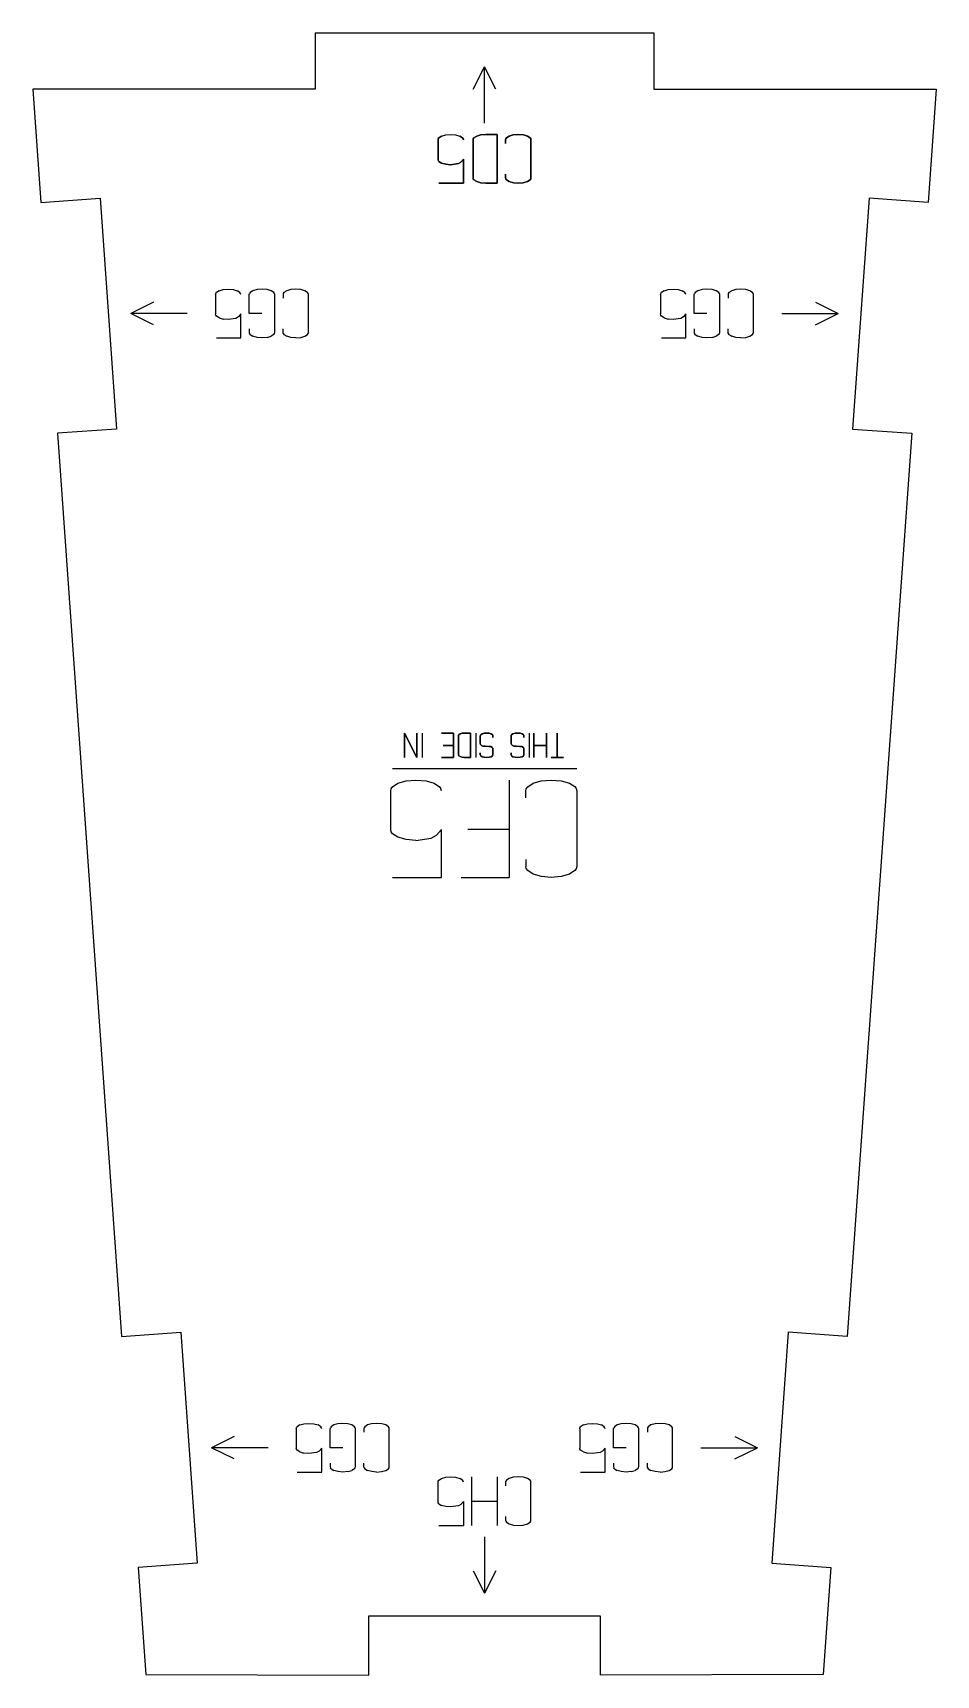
# Model space of a CAD drawing. Header units: millimetres. Extents: x 354 to 434, y -154 to -8.
import ezdxf

# ---------------------------------------------------------------- set-up
doc = ezdxf.new("R2010")
doc.units = ezdxf.units.MM
doc.layers.add('coding', color=2, linetype='Continuous')

msp = doc.modelspace()

# ---------------------------------------------------------------- linework, layer by layer
for p, q in [((378.75, -8.32), (408.75, -8.32)), ((378.75, -8.32), (378.75, -13.32)), ((408.75, -8.32), (408.75, -13.32)), ((353.75, -13.32), (354.46, -23.33)), ((378.75, -13.32), (353.75, -13.32)), ((408.75, -13.32), (433.75, -13.32)), ((433.75, -13.32), (433.03, -23.33)), ((354.46, -23.33), (359.7, -22.95)), ((359.7, -22.95), (361.15, -43.4)), ((427.8, -22.95), (426.34, -43.4)), ((433.03, -23.33), (427.8, -22.95)), ((361.15, -43.4), (355.92, -43.77)), ((426.34, -43.4), (431.58, -43.77)), ((355.92, -43.77), (361.61, -123.74)), ((431.58, -43.77), (425.88, -123.74)), ((361.61, -123.74), (366.85, -123.37)), ((366.85, -123.37), (368.31, -143.82)), ((420.64, -123.37), (419.19, -143.82)), ((425.88, -123.74), (420.64, -123.37)), ((368.31, -143.82), (363.07, -144.19)), ((419.19, -143.82), (424.42, -144.19)), ((363.07, -144.19), (363.75, -153.68)), ((424.42, -144.19), (423.75, -153.68)), ((383.5, -148.48), (404, -148.48)), ((383.5, -153.73), (383.5, -148.48)), ((404, -148.48), (404, -153.73)), ((363.75, -153.68), (383.5, -153.73)), ((423.75, -153.68), (404, -153.73))]:
    msp.add_line(p, q)
at = {"layer": 'coding'}
for p, q in [((392.75, -13.32), (393.75, -11.32)), ((393.75, -16.32), (393.75, -11.32)), ((394.75, -13.32), (393.75, -11.32)), ((389.95, -17.46), (390.31, -17.36)), ((390.31, -17.36), (390.75, -17.32)), ((390.75, -17.32), (391.19, -17.36)), ((391.19, -17.36), (391.56, -17.46)), ((393.06, -17.46), (393.41, -17.36)), ((393.41, -17.36), (393.06, -17.46)), ((393.41, -17.36), (393.86, -17.32)), ((393.86, -17.32), (393.41, -17.36)), ((393.86, -17.32), (394.87, -17.32)), ((394.87, -17.32), (393.86, -17.32)), ((394.87, -17.32), (394.87, -21.63)), ((394.87, -21.63), (394.87, -17.32)), ((395.94, -17.46), (396.3, -17.36)), ((396.3, -17.36), (395.94, -17.46)), ((396.3, -17.36), (396.74, -17.32)), ((396.74, -17.32), (396.3, -17.36)), ((396.74, -17.32), (397.19, -17.36)), ((397.19, -17.36), (396.74, -17.32)), ((397.19, -17.36), (397.55, -17.46)), ((397.55, -17.46), (397.19, -17.36)), ((389.65, -17.71), (389.63, -17.8)), ((389.63, -17.8), (389.65, -17.71)), ((389.63, -17.8), (389.63, -19.51)), ((389.63, -19.51), (389.63, -17.8)), ((389.71, -17.62), (389.65, -17.71)), ((389.65, -17.71), (389.71, -17.62)), ((389.95, -17.46), (389.71, -17.62)), ((389.71, -17.62), (389.95, -17.46)), ((391.56, -17.46), (391.8, -17.62)), ((391.8, -17.62), (391.56, -17.46)), ((391.8, -17.62), (391.86, -17.71)), ((391.86, -17.71), (391.8, -17.62)), ((391.86, -17.71), (391.88, -17.8)), ((391.88, -17.8), (391.86, -17.71)), ((392.73, -17.8), (392.75, -17.71)), ((392.75, -17.71), (392.73, -17.8)), ((392.73, -21.15), (392.73, -17.8)), ((392.73, -17.8), (392.73, -21.15)), ((392.75, -17.71), (392.81, -17.62)), ((392.81, -17.62), (392.75, -17.71)), ((392.81, -17.62), (393.06, -17.46)), ((393.06, -17.46), (392.81, -17.62)), ((395.62, -17.8), (395.64, -17.71)), ((395.64, -17.71), (395.62, -17.8)), ((395.62, -18.11), (395.62, -17.8)), ((395.62, -17.8), (395.62, -18.11)), ((395.64, -17.71), (395.7, -17.62)), ((395.7, -17.62), (395.64, -17.71)), ((395.7, -17.62), (395.94, -17.46)), ((395.94, -17.46), (395.7, -17.62)), ((397.55, -17.46), (397.79, -17.62)), ((397.79, -17.62), (397.55, -17.46)), ((397.79, -17.62), (397.84, -17.71)), ((397.84, -17.71), (397.79, -17.62)), ((397.84, -17.71), (397.86, -17.8)), ((397.86, -17.8), (397.84, -17.71)), ((397.86, -17.8), (397.86, -21.15)), ((397.86, -21.15), (397.86, -17.8)), ((389.63, -19.51), (389.65, -19.61)), ((389.65, -19.61), (389.63, -19.51)), ((389.65, -19.61), (389.71, -19.7)), ((389.71, -19.7), (389.65, -19.61)), ((389.71, -19.7), (389.95, -19.85)), ((389.95, -19.85), (389.71, -19.7)), ((389.95, -19.85), (390.31, -19.96)), ((390.31, -19.96), (389.95, -19.85)), ((390.31, -19.96), (390.75, -20)), ((390.75, -20), (390.31, -19.96)), ((390.75, -20), (391.43, -19.9)), ((391.43, -19.9), (390.75, -20)), ((391.43, -19.9), (391.66, -19.77)), ((391.66, -19.77), (391.43, -19.9)), ((391.66, -19.77), (391.88, -19.51)), ((391.88, -19.51), (391.66, -19.77)), ((391.88, -19.51), (391.88, -21.63)), ((391.88, -21.63), (391.88, -19.51)), ((391.88, -21.63), (389.7, -21.63)), ((389.7, -21.63), (391.88, -21.63)), ((392.75, -21.24), (392.73, -21.15)), ((392.73, -21.15), (392.75, -21.24)), ((392.81, -21.33), (392.75, -21.24)), ((392.75, -21.24), (392.81, -21.33)), ((393.06, -21.49), (392.81, -21.33)), ((392.81, -21.33), (393.06, -21.49)), ((393.42, -21.6), (393.06, -21.49)), ((393.06, -21.49), (393.42, -21.6)), ((393.86, -21.63), (393.42, -21.6)), ((393.42, -21.6), (393.86, -21.63)), ((394.87, -21.63), (393.86, -21.63)), ((393.86, -21.63), (394.87, -21.63)), ((395.62, -21.15), (395.62, -20.84)), ((395.62, -20.84), (395.62, -21.15)), ((395.64, -21.24), (395.62, -21.15)), ((395.62, -21.15), (395.64, -21.24)), ((395.7, -21.33), (395.64, -21.24)), ((395.64, -21.24), (395.7, -21.33)), ((395.94, -21.49), (395.7, -21.33)), ((395.7, -21.33), (395.94, -21.49)), ((396.31, -21.6), (395.94, -21.49)), ((395.94, -21.49), (396.31, -21.6)), ((396.74, -21.63), (396.31, -21.6)), ((396.31, -21.6), (396.74, -21.63)), ((397.18, -21.6), (396.74, -21.63)), ((396.74, -21.63), (397.18, -21.6)), ((397.55, -21.49), (397.18, -21.6)), ((397.18, -21.6), (397.55, -21.49)), ((397.79, -21.33), (397.55, -21.49)), ((397.55, -21.49), (397.79, -21.33)), ((397.84, -21.25), (397.79, -21.33)), ((397.79, -21.33), (397.84, -21.25)), ((397.86, -21.15), (397.84, -21.25)), ((397.84, -21.25), (397.86, -21.15)), ((369.92, -31.5), (369.94, -31.41)), ((369.92, -31.5), (369.92, -33.21)), ((369.94, -31.41), (370.01, -31.32)), ((370.25, -31.16), (370.01, -31.32)), ((370.25, -31.16), (370.61, -31.06)), ((370.61, -31.06), (371.05, -31.02)), ((371.05, -31.02), (371.49, -31.06)), ((371.49, -31.06), (371.85, -31.16)), ((372.09, -31.32), (371.85, -31.16)), ((372.15, -31.41), (372.09, -31.32)), ((372.17, -31.5), (372.15, -31.41)), ((372.92, -31.5), (372.94, -31.41)), ((372.92, -33.18), (372.92, -31.5)), ((373, -31.32), (372.94, -31.41)), ((373.24, -31.16), (373, -31.32)), ((373.6, -31.06), (373.24, -31.16)), ((374.05, -31.02), (373.6, -31.06)), ((374.49, -31.06), (374.05, -31.02)), ((374.85, -31.16), (374.49, -31.06)), ((375.09, -31.32), (374.85, -31.16)), ((375.15, -31.41), (375.09, -31.32)), ((375.17, -31.5), (375.15, -31.41)), ((375.17, -34.85), (375.17, -31.5)), ((375.93, -31.41), (375.91, -31.5)), ((375.91, -31.5), (375.91, -31.81)), ((375.99, -31.32), (375.93, -31.41)), ((376.24, -31.16), (375.99, -31.32)), ((376.59, -31.06), (376.24, -31.16)), ((377.04, -31.02), (376.59, -31.06)), ((377.48, -31.06), (377.04, -31.02)), ((377.84, -31.16), (377.48, -31.06)), ((378.08, -31.32), (377.84, -31.16)), ((378.14, -31.41), (378.08, -31.32)), ((378.16, -31.5), (378.14, -31.41)), ((378.16, -34.85), (378.16, -31.5)), ((409.33, -31.5), (409.35, -31.41)), ((409.33, -31.5), (409.33, -33.21)), ((409.35, -31.41), (409.41, -31.32)), ((409.66, -31.16), (409.41, -31.32)), ((409.66, -31.16), (410.02, -31.06)), ((410.02, -31.06), (410.46, -31.02)), ((410.46, -31.02), (410.9, -31.06)), ((410.9, -31.06), (411.26, -31.16)), ((411.5, -31.32), (411.26, -31.16)), ((411.56, -31.41), (411.5, -31.32)), ((411.58, -31.5), (411.56, -31.41)), ((412.33, -31.5), (412.35, -31.41)), ((412.33, -33.18), (412.33, -31.5)), ((412.41, -31.32), (412.35, -31.41)), ((412.65, -31.16), (412.41, -31.32)), ((413.01, -31.06), (412.65, -31.16)), ((413.45, -31.02), (413.01, -31.06)), ((413.9, -31.06), (413.45, -31.02)), ((414.26, -31.16), (413.9, -31.06)), ((414.5, -31.32), (414.26, -31.16)), ((414.56, -31.41), (414.5, -31.32)), ((414.58, -31.5), (414.56, -31.41)), ((414.58, -34.85), (414.58, -31.5)), ((415.34, -31.41), (415.32, -31.5)), ((415.32, -31.5), (415.32, -31.81)), ((415.4, -31.32), (415.34, -31.41)), ((415.65, -31.16), (415.4, -31.32)), ((416, -31.06), (415.65, -31.16)), ((416.45, -31.02), (416, -31.06)), ((416.89, -31.06), (416.45, -31.02)), ((417.25, -31.16), (416.89, -31.06)), ((417.49, -31.32), (417.25, -31.16)), ((417.55, -31.41), (417.49, -31.32)), ((417.57, -31.5), (417.55, -31.41)), ((417.57, -34.85), (417.57, -31.5)), ((364.42, -32.18), (362.42, -33.18)), ((367.42, -33.18), (362.42, -33.18)), ((364.42, -34.18), (362.42, -33.18)), ((369.94, -33.31), (369.92, -33.21)), ((370.01, -33.4), (369.94, -33.31)), ((370.25, -33.56), (370.01, -33.4)), ((372.17, -33.21), (371.95, -33.47)), ((372.17, -35.33), (372.17, -33.21)), ((374.03, -33.18), (372.92, -33.18)), ((409.35, -33.31), (409.33, -33.21)), ((409.41, -33.4), (409.35, -33.31)), ((409.66, -33.56), (409.41, -33.4)), ((411.58, -33.21), (411.36, -33.47)), ((411.58, -35.33), (411.58, -33.21)), ((413.44, -33.18), (412.33, -33.18)), ((420.07, -33.18), (425.07, -33.18)), ((423.07, -32.18), (425.07, -33.18)), ((423.07, -34.18), (425.07, -33.18)), ((370.25, -33.56), (370.61, -33.66)), ((371.05, -33.7), (370.61, -33.66)), ((371.72, -33.6), (371.05, -33.7)), ((371.95, -33.47), (371.72, -33.6)), ((372.92, -34.54), (372.92, -34.85)), ((372.92, -34.85), (372.94, -34.95)), ((375.15, -34.95), (375.17, -34.85)), ((375.91, -34.85), (375.91, -34.54)), ((375.93, -34.94), (375.91, -34.85)), ((378.14, -34.95), (378.16, -34.85)), ((409.66, -33.56), (410.02, -33.66)), ((410.46, -33.7), (410.02, -33.66)), ((411.13, -33.6), (410.46, -33.7)), ((411.36, -33.47), (411.13, -33.6)), ((412.33, -34.54), (412.33, -34.85)), ((412.33, -34.85), (412.35, -34.95)), ((414.56, -34.95), (414.58, -34.85)), ((415.32, -34.85), (415.32, -34.54)), ((415.34, -34.94), (415.32, -34.85)), ((417.55, -34.95), (417.57, -34.85)), ((370, -35.33), (372.17, -35.33)), ((373, -35.04), (372.94, -34.95)), ((373, -35.04), (373.24, -35.19)), ((373.6, -35.3), (373.24, -35.19)), ((374.05, -35.33), (373.6, -35.3)), ((374.49, -35.3), (374.05, -35.33)), ((374.49, -35.3), (374.85, -35.19)), ((375.09, -35.04), (374.85, -35.19)), ((375.09, -35.04), (375.15, -34.95)), ((375.93, -34.94), (375.99, -35.03)), ((375.99, -35.03), (376.24, -35.19)), ((376.6, -35.3), (376.24, -35.19)), ((377.04, -35.33), (376.6, -35.3)), ((377.04, -35.33), (377.48, -35.3)), ((377.48, -35.3), (377.84, -35.19)), ((377.84, -35.19), (378.08, -35.03)), ((378.08, -35.03), (378.14, -34.95)), ((409.41, -35.33), (411.58, -35.33)), ((412.41, -35.04), (412.35, -34.95)), ((412.41, -35.04), (412.65, -35.19)), ((413.01, -35.3), (412.65, -35.19)), ((413.45, -35.33), (413.01, -35.3)), ((413.9, -35.3), (413.45, -35.33)), ((413.9, -35.3), (414.26, -35.19)), ((414.5, -35.04), (414.26, -35.19)), ((414.5, -35.04), (414.56, -34.95)), ((415.34, -34.94), (415.4, -35.03)), ((415.4, -35.03), (415.65, -35.19)), ((416.01, -35.3), (415.65, -35.19)), ((416.45, -35.33), (416.01, -35.3)), ((416.45, -35.33), (416.88, -35.3)), ((416.88, -35.3), (417.25, -35.19)), ((417.25, -35.19), (417.49, -35.03)), ((417.49, -35.03), (417.55, -34.95)), ((387.75, -72.48), (386.67, -70.32)), ((386.67, -70.32), (386.67, -72.48)), ((386.67, -72.48), (386.67, -70.32)), ((386.67, -70.32), (387.75, -72.48)), ((387.75, -70.32), (387.75, -72.48)), ((387.75, -72.48), (387.75, -70.32)), ((388.25, -72.48), (388.25, -70.32)), ((391, -70.32), (389.93, -70.32)), ((389.93, -70.32), (391, -70.32)), ((391, -70.32), (391, -72.48)), ((391, -71.43), (391, -70.32)), ((391.43, -70.56), (391.44, -70.51)), ((391.44, -70.51), (391.43, -70.56)), ((391.43, -72.24), (391.43, -70.56)), ((391.43, -70.56), (391.43, -72.24)), ((391.44, -70.51), (391.47, -70.47)), ((391.47, -70.47), (391.44, -70.51)), ((391.47, -70.47), (391.59, -70.39)), ((391.59, -70.39), (391.47, -70.47)), ((391.59, -70.39), (391.77, -70.34)), ((391.77, -70.34), (391.59, -70.39)), ((391.77, -70.34), (391.99, -70.32)), ((391.99, -70.32), (391.77, -70.34)), ((391.99, -70.32), (392.5, -70.32)), ((392.5, -70.32), (391.99, -70.32)), ((392.5, -70.32), (392.5, -72.48)), ((392.5, -72.48), (392.5, -70.32)), ((393, -72.48), (393, -70.32)), ((393.37, -70.56), (393.36, -71.2)), ((393.36, -71.2), (393.37, -70.56)), ((393.36, -71.2), (393.39, -71.33)), ((393.39, -71.33), (393.36, -71.2)), ((393.38, -70.51), (393.37, -70.56)), ((393.37, -70.56), (393.38, -70.51)), ((393.41, -70.47), (393.38, -70.51)), ((393.38, -70.51), (393.41, -70.47)), ((393.53, -70.39), (393.41, -70.47)), ((393.41, -70.47), (393.53, -70.39)), ((393.71, -70.34), (393.53, -70.39)), ((393.53, -70.39), (393.71, -70.34)), ((393.93, -70.32), (393.71, -70.34)), ((393.71, -70.34), (393.93, -70.32)), ((394.15, -70.34), (393.93, -70.32)), ((393.93, -70.32), (394.15, -70.34)), ((394.33, -70.39), (394.15, -70.34)), ((394.15, -70.34), (394.33, -70.39)), ((394.45, -70.47), (394.33, -70.39)), ((394.33, -70.39), (394.45, -70.47)), ((394.48, -70.51), (394.45, -70.47)), ((394.45, -70.47), (394.48, -70.51)), ((394.49, -70.56), (394.48, -70.51)), ((394.48, -70.51), (394.49, -70.56)), ((394.49, -70.72), (394.49, -70.56)), ((394.49, -70.56), (394.49, -70.72)), ((396.12, -70.51), (396.11, -70.56)), ((396.11, -70.56), (396.12, -70.51)), ((396.11, -70.56), (396.11, -71.2)), ((396.11, -71.2), (396.11, -70.56)), ((396.11, -71.2), (396.13, -71.33)), ((396.13, -71.33), (396.11, -71.2)), ((396.15, -70.47), (396.12, -70.51)), ((396.12, -70.51), (396.15, -70.47)), ((396.27, -70.39), (396.15, -70.47)), ((396.15, -70.47), (396.27, -70.39)), ((396.45, -70.34), (396.27, -70.39)), ((396.27, -70.39), (396.45, -70.34)), ((396.67, -70.32), (396.45, -70.34)), ((396.45, -70.34), (396.67, -70.32)), ((396.9, -70.34), (396.67, -70.32)), ((396.67, -70.32), (396.9, -70.34)), ((397.08, -70.39), (396.9, -70.34)), ((396.9, -70.34), (397.08, -70.39)), ((397.2, -70.47), (397.08, -70.39)), ((397.08, -70.39), (397.2, -70.47)), ((397.23, -70.51), (397.2, -70.47)), ((397.2, -70.47), (397.23, -70.51)), ((397.24, -70.56), (397.23, -70.51)), ((397.23, -70.51), (397.24, -70.56)), ((397.24, -70.72), (397.24, -70.56)), ((397.24, -70.56), (397.24, -70.72)), ((397.74, -72.48), (397.74, -70.32)), ((398.12, -72.48), (398.12, -70.32)), ((398.12, -70.32), (398.12, -71.42)), ((399.24, -70.32), (399.24, -72.48)), ((399.24, -71.42), (399.24, -70.32)), ((400.19, -72.48), (400.19, -70.32)), ((400.19, -70.32), (400.19, -72.48)), ((391, -72.48), (389.93, -72.48)), ((389.93, -72.48), (391, -72.48)), ((391, -71.43), (390.08, -71.43)), ((390.08, -71.43), (391, -71.43)), ((391, -72.48), (391, -71.43)), ((391.44, -72.28), (391.43, -72.24)), ((391.43, -72.24), (391.44, -72.28)), ((391.47, -72.33), (391.44, -72.28)), ((391.44, -72.28), (391.47, -72.33)), ((391.59, -72.4), (391.47, -72.33)), ((391.47, -72.33), (391.59, -72.4)), ((391.77, -72.46), (391.59, -72.4)), ((391.59, -72.4), (391.77, -72.46)), ((391.99, -72.48), (391.77, -72.46)), ((391.77, -72.46), (391.99, -72.48)), ((392.5, -72.48), (391.99, -72.48)), ((391.99, -72.48), (392.5, -72.48)), ((393.37, -72.24), (393.37, -72.08)), ((393.37, -72.08), (393.37, -72.24)), ((393.38, -72.28), (393.37, -72.24)), ((393.37, -72.24), (393.38, -72.28)), ((393.41, -72.33), (393.38, -72.28)), ((393.38, -72.28), (393.41, -72.33)), ((393.39, -71.33), (393.47, -71.42)), ((393.47, -71.42), (393.39, -71.33)), ((393.53, -72.41), (393.41, -72.33)), ((393.41, -72.33), (393.53, -72.41)), ((393.47, -71.42), (393.61, -71.47)), ((393.61, -71.47), (393.47, -71.42)), ((393.71, -72.46), (393.53, -72.41)), ((393.53, -72.41), (393.71, -72.46)), ((393.61, -71.47), (393.8, -71.49)), ((393.8, -71.49), (393.61, -71.47)), ((393.93, -72.48), (393.71, -72.46)), ((393.71, -72.46), (393.93, -72.48)), ((393.8, -71.49), (394.14, -71.5)), ((394.14, -71.5), (393.8, -71.49)), ((394.15, -72.46), (393.93, -72.48)), ((393.93, -72.48), (394.15, -72.46)), ((394.14, -71.5), (394.3, -71.52)), ((394.3, -71.52), (394.14, -71.5)), ((394.33, -72.41), (394.15, -72.46)), ((394.15, -72.46), (394.33, -72.41)), ((394.3, -71.52), (394.44, -71.6)), ((394.44, -71.6), (394.3, -71.52)), ((394.45, -72.33), (394.33, -72.41)), ((394.33, -72.41), (394.45, -72.33)), ((394.44, -71.6), (394.48, -71.65)), ((394.48, -71.65), (394.44, -71.6)), ((394.48, -72.28), (394.45, -72.33)), ((394.45, -72.33), (394.48, -72.28)), ((394.48, -71.65), (394.49, -71.7)), ((394.49, -71.7), (394.48, -71.65)), ((394.49, -72.24), (394.48, -72.28)), ((394.48, -72.28), (394.49, -72.24)), ((394.49, -71.7), (394.49, -72.24)), ((394.49, -72.24), (394.49, -71.7)), ((396.11, -72.24), (396.11, -72.08)), ((396.11, -72.08), (396.11, -72.24)), ((396.12, -72.28), (396.11, -72.24)), ((396.11, -72.24), (396.12, -72.28)), ((396.15, -72.33), (396.12, -72.28)), ((396.12, -72.28), (396.15, -72.33)), ((396.13, -71.33), (396.22, -71.42)), ((396.22, -71.42), (396.13, -71.33)), ((396.27, -72.41), (396.15, -72.33)), ((396.15, -72.33), (396.27, -72.41)), ((396.22, -71.42), (396.35, -71.47)), ((396.35, -71.47), (396.22, -71.42)), ((396.45, -72.46), (396.27, -72.41)), ((396.27, -72.41), (396.45, -72.46)), ((396.35, -71.47), (396.54, -71.49)), ((396.54, -71.49), (396.35, -71.47)), ((396.67, -72.48), (396.45, -72.46)), ((396.45, -72.46), (396.67, -72.48)), ((396.54, -71.49), (396.88, -71.5)), ((396.88, -71.5), (396.54, -71.49)), ((396.9, -72.46), (396.67, -72.48)), ((396.67, -72.48), (396.9, -72.46)), ((396.88, -71.5), (397.04, -71.52)), ((397.04, -71.52), (396.88, -71.5)), ((397.08, -72.41), (396.9, -72.46)), ((396.9, -72.46), (397.08, -72.41)), ((397.04, -71.52), (397.19, -71.6)), ((397.19, -71.6), (397.04, -71.52)), ((397.2, -72.33), (397.08, -72.41)), ((397.08, -72.41), (397.2, -72.33)), ((397.19, -71.6), (397.22, -71.65)), ((397.22, -71.65), (397.19, -71.6)), ((397.23, -72.28), (397.2, -72.33)), ((397.2, -72.33), (397.23, -72.28)), ((397.22, -71.65), (397.24, -71.7)), ((397.24, -71.7), (397.22, -71.65)), ((397.24, -72.24), (397.23, -72.28)), ((397.23, -72.28), (397.24, -72.24)), ((397.24, -71.7), (397.24, -72.24)), ((397.24, -72.24), (397.24, -71.7)), ((399.24, -71.42), (398.12, -71.42)), ((398.12, -71.42), (398.12, -72.48)), ((398.12, -71.42), (399.24, -71.42)), ((399.24, -72.48), (399.24, -71.42)), ((400.73, -72.48), (399.66, -72.48)), ((399.66, -72.48), (400.19, -72.48)), ((400.19, -72.48), (400.73, -72.48)), ((401.91, -73.48), (385.59, -73.48)), ((385.44, -75.44), (385.48, -75.25)), ((385.44, -78.86), (385.44, -75.44)), ((385.48, -75.25), (385.6, -75.07)), ((385.6, -75.07), (386.08, -74.76)), ((386.08, -74.76), (386.8, -74.55)), ((386.8, -74.55), (387.68, -74.48)), ((387.68, -74.48), (388.57, -74.55)), ((388.57, -74.55), (389.29, -74.76)), ((389.29, -74.76), (389.77, -75.07)), ((389.77, -75.07), (389.89, -75.25)), ((389.93, -75.44), (389.89, -75.25)), ((395.93, -74.48), (395.93, -78.84)), ((397.41, -75.44), (397.45, -75.25)), ((397.41, -76.05), (397.41, -75.44)), ((397.45, -75.25), (397.57, -75.07)), ((397.57, -75.07), (398.06, -74.75)), ((398.06, -74.75), (398.77, -74.55)), ((398.77, -74.55), (399.66, -74.48)), ((399.66, -74.48), (400.55, -74.55)), ((400.55, -74.55), (401.27, -74.75)), ((401.27, -74.75), (401.75, -75.06)), ((401.75, -75.06), (401.87, -75.24)), ((401.87, -75.24), (401.91, -75.44)), ((401.91, -75.44), (401.91, -82.13)), ((385.48, -79.05), (385.44, -78.86)), ((385.6, -79.23), (385.48, -79.05)), ((386.08, -79.54), (385.6, -79.23)), ((386.8, -79.75), (386.08, -79.54)), ((387.68, -79.82), (386.8, -79.75)), ((387.68, -79.82), (389.03, -79.62)), ((389.03, -79.62), (389.49, -79.37)), ((389.93, -78.86), (389.49, -79.37)), ((389.93, -83.1), (389.93, -78.86)), ((392.27, -78.84), (395.93, -78.84)), ((395.93, -78.84), (395.93, -83.1)), ((397.41, -81.52), (397.41, -82.13)), ((397.45, -82.32), (397.41, -82.13)), ((397.57, -82.5), (397.45, -82.32)), ((398.06, -82.81), (397.57, -82.5)), ((398.79, -83.02), (398.06, -82.81)), ((401.27, -82.81), (400.54, -83.02)), ((401.75, -82.5), (401.27, -82.81)), ((401.87, -82.33), (401.75, -82.5)), ((401.91, -82.13), (401.87, -82.33)), ((385.59, -83.1), (389.93, -83.1)), ((391.67, -83.1), (395.93, -83.1)), ((399.66, -83.1), (398.79, -83.02)), ((400.54, -83.02), (399.66, -83.1)), ((377.08, -131.92), (377.1, -131.82)), ((377.08, -131.92), (377.08, -133.63)), ((377.1, -131.82), (377.16, -131.74)), ((377.4, -131.58), (377.16, -131.74)), ((377.4, -131.58), (377.76, -131.48)), ((377.76, -131.48), (378.2, -131.44)), ((378.2, -131.44), (378.64, -131.48)), ((378.64, -131.48), (379.01, -131.58)), ((379.25, -131.74), (379.01, -131.58)), ((379.31, -131.82), (379.25, -131.74)), ((379.33, -131.92), (379.31, -131.82)), ((380.08, -131.92), (380.1, -131.82)), ((380.08, -133.59), (380.08, -131.92)), ((380.16, -131.74), (380.1, -131.82)), ((380.4, -131.58), (380.16, -131.74)), ((380.76, -131.48), (380.4, -131.58)), ((381.2, -131.44), (380.76, -131.48)), ((381.64, -131.48), (381.2, -131.44)), ((382, -131.58), (381.64, -131.48)), ((382.24, -131.74), (382, -131.58)), ((382.3, -131.82), (382.24, -131.74)), ((382.32, -131.92), (382.3, -131.82)), ((382.32, -135.27), (382.32, -131.92)), ((383.09, -131.82), (383.07, -131.92)), ((383.07, -131.92), (383.07, -132.23)), ((383.15, -131.74), (383.09, -131.82)), ((383.39, -131.58), (383.15, -131.74)), ((383.75, -131.47), (383.39, -131.58)), ((384.19, -131.44), (383.75, -131.47)), ((384.64, -131.47), (384.19, -131.44)), ((385, -131.58), (384.64, -131.47)), ((385.24, -131.73), (385, -131.58)), ((385.29, -131.82), (385.24, -131.73)), ((385.31, -131.92), (385.29, -131.82)), ((385.31, -135.27), (385.31, -131.92)), ((402.18, -131.92), (402.2, -131.82)), ((402.18, -131.92), (402.18, -133.63)), ((402.2, -131.82), (402.26, -131.74)), ((402.5, -131.58), (402.26, -131.74)), ((402.5, -131.58), (402.86, -131.48)), ((402.86, -131.48), (403.3, -131.44)), ((403.3, -131.44), (403.74, -131.48)), ((403.74, -131.48), (404.11, -131.58)), ((404.35, -131.74), (404.11, -131.58)), ((404.41, -131.82), (404.35, -131.74)), ((404.43, -131.92), (404.41, -131.82)), ((405.18, -131.92), (405.2, -131.82)), ((405.18, -133.59), (405.18, -131.92)), ((405.26, -131.74), (405.2, -131.82)), ((405.5, -131.58), (405.26, -131.74)), ((405.86, -131.48), (405.5, -131.58)), ((406.3, -131.44), (405.86, -131.48)), ((406.74, -131.48), (406.3, -131.44)), ((407.1, -131.58), (406.74, -131.48)), ((407.34, -131.74), (407.1, -131.58)), ((407.4, -131.82), (407.34, -131.74)), ((407.42, -131.92), (407.4, -131.82)), ((407.42, -135.27), (407.42, -131.92)), ((408.19, -131.82), (408.17, -131.92)), ((408.17, -131.92), (408.17, -132.23)), ((408.25, -131.74), (408.19, -131.82)), ((408.49, -131.58), (408.25, -131.74)), ((408.85, -131.47), (408.49, -131.58)), ((409.29, -131.44), (408.85, -131.47)), ((409.74, -131.47), (409.29, -131.44)), ((410.1, -131.58), (409.74, -131.47)), ((410.34, -131.73), (410.1, -131.58)), ((410.4, -131.82), (410.34, -131.73)), ((410.41, -131.92), (410.4, -131.82)), ((410.41, -135.27), (410.41, -131.92)), ((371.58, -132.59), (369.58, -133.59)), ((374.58, -133.59), (369.58, -133.59)), ((371.58, -134.59), (369.58, -133.59)), ((377.1, -133.73), (377.08, -133.63)), ((377.16, -133.82), (377.1, -133.73)), ((379.33, -133.63), (379.11, -133.89)), ((379.33, -135.75), (379.33, -133.63)), ((381.19, -133.59), (380.08, -133.59)), ((402.2, -133.73), (402.18, -133.63)), ((402.26, -133.82), (402.2, -133.73)), ((404.43, -133.63), (404.21, -133.89)), ((404.43, -135.75), (404.43, -133.63)), ((406.29, -133.59), (405.18, -133.59)), ((412.91, -133.59), (417.91, -133.59)), ((415.91, -132.59), (417.91, -133.59)), ((415.91, -134.59), (417.91, -133.59)), ((377.4, -133.97), (377.16, -133.82)), ((377.4, -133.97), (377.76, -134.08)), ((378.2, -134.11), (377.76, -134.08)), ((378.88, -134.01), (378.2, -134.11)), ((379.11, -133.89), (378.88, -134.01)), ((380.08, -134.96), (380.08, -135.27)), ((383.07, -135.27), (383.07, -134.96)), ((402.5, -133.97), (402.26, -133.82)), ((402.5, -133.97), (402.86, -134.08)), ((403.3, -134.11), (402.86, -134.08)), ((403.98, -134.01), (403.3, -134.11)), ((404.21, -133.89), (403.98, -134.01)), ((405.18, -134.96), (405.18, -135.27)), ((408.17, -135.27), (408.17, -134.96)), ((377.15, -135.75), (379.33, -135.75)), ((380.08, -135.27), (380.1, -135.36)), ((380.16, -135.45), (380.1, -135.36)), ((380.16, -135.45), (380.4, -135.61)), ((380.76, -135.71), (380.4, -135.61)), ((381.2, -135.75), (380.76, -135.71)), ((381.64, -135.71), (381.2, -135.75)), ((381.64, -135.71), (382, -135.61)), ((382.24, -135.45), (382, -135.61)), ((382.24, -135.45), (382.3, -135.36)), ((382.3, -135.36), (382.32, -135.27)), ((383.09, -135.36), (383.07, -135.27)), ((383.09, -135.36), (383.15, -135.45)), ((383.15, -135.45), (383.39, -135.6)), ((383.76, -135.71), (383.39, -135.6)), ((384.19, -135.75), (383.76, -135.71)), ((384.19, -135.75), (384.63, -135.71)), ((384.63, -135.71), (385, -135.6)), ((385, -135.6), (385.24, -135.45)), ((385.24, -135.45), (385.29, -135.36)), ((385.29, -135.36), (385.31, -135.27)), ((389.63, -136.65), (389.65, -136.56)), ((389.63, -138.36), (389.63, -136.65)), ((389.65, -136.56), (389.71, -136.47)), ((389.71, -136.47), (389.95, -136.31)), ((389.95, -136.31), (390.31, -136.21)), ((390.31, -136.21), (390.75, -136.17)), ((390.75, -136.17), (391.19, -136.21)), ((391.19, -136.21), (391.56, -136.31)), ((391.8, -136.47), (391.56, -136.31)), ((391.86, -136.56), (391.8, -136.47)), ((391.88, -136.65), (391.86, -136.56)), ((392.64, -138.36), (392.64, -136.17)), ((394.87, -136.17), (394.87, -138.36)), ((395.64, -136.56), (395.62, -136.65)), ((395.62, -136.65), (395.62, -136.96)), ((395.7, -136.47), (395.64, -136.56)), ((395.94, -136.31), (395.7, -136.47)), ((396.3, -136.21), (395.94, -136.31)), ((396.74, -136.17), (396.3, -136.21)), ((397.19, -136.21), (396.74, -136.17)), ((397.55, -136.31), (397.19, -136.21)), ((397.78, -136.46), (397.55, -136.31)), ((397.84, -136.55), (397.78, -136.46)), ((397.86, -136.65), (397.84, -136.55)), ((397.86, -140), (397.86, -136.65)), ((402.25, -135.75), (404.43, -135.75)), ((405.18, -135.27), (405.2, -135.36)), ((405.26, -135.45), (405.2, -135.36)), ((405.26, -135.45), (405.5, -135.61)), ((405.86, -135.71), (405.5, -135.61)), ((406.3, -135.75), (405.86, -135.71)), ((406.74, -135.71), (406.3, -135.75)), ((406.74, -135.71), (407.1, -135.61)), ((407.34, -135.45), (407.1, -135.61)), ((407.34, -135.45), (407.4, -135.36)), ((407.4, -135.36), (407.42, -135.27)), ((408.19, -135.36), (408.17, -135.27)), ((408.19, -135.36), (408.25, -135.45)), ((408.25, -135.45), (408.49, -135.6)), ((408.86, -135.71), (408.49, -135.6)), ((409.29, -135.75), (408.86, -135.71)), ((409.29, -135.75), (409.73, -135.71)), ((409.73, -135.71), (410.1, -135.6)), ((410.1, -135.6), (410.34, -135.45)), ((410.34, -135.45), (410.4, -135.36)), ((410.4, -135.36), (410.41, -135.27)), ((389.65, -138.46), (389.63, -138.36)), ((389.71, -138.55), (389.65, -138.46)), ((389.71, -138.55), (389.95, -138.7)), ((390.31, -138.81), (389.95, -138.7)), ((390.75, -138.84), (390.31, -138.81)), ((391.43, -138.74), (390.75, -138.84)), ((391.66, -138.62), (391.43, -138.74)), ((391.88, -138.36), (391.66, -138.62)), ((391.88, -138.36), (391.88, -140.48)), ((392.64, -140.48), (392.64, -138.36)), ((394.87, -138.36), (392.64, -138.36)), ((394.87, -138.36), (394.87, -140.48)), ((389.7, -140.48), (391.88, -140.48)), ((395.62, -139.69), (395.62, -140)), ((395.62, -140), (395.64, -140.09)), ((395.64, -140.09), (395.7, -140.18)), ((395.7, -140.18), (395.94, -140.34)), ((395.94, -140.34), (396.31, -140.44)), ((396.31, -140.44), (396.74, -140.48)), ((396.74, -140.48), (397.18, -140.44)), ((397.18, -140.44), (397.55, -140.34)), ((397.55, -140.34), (397.78, -140.18)), ((397.78, -140.18), (397.84, -140.09)), ((397.84, -140.09), (397.86, -140)), ((393.75, -141.48), (393.75, -146.48)), ((392.75, -144.48), (393.75, -146.48)), ((394.75, -144.48), (393.75, -146.48))]:
    msp.add_line(p, q, dxfattribs=at)

doc.saveas('drawing.dxf')
